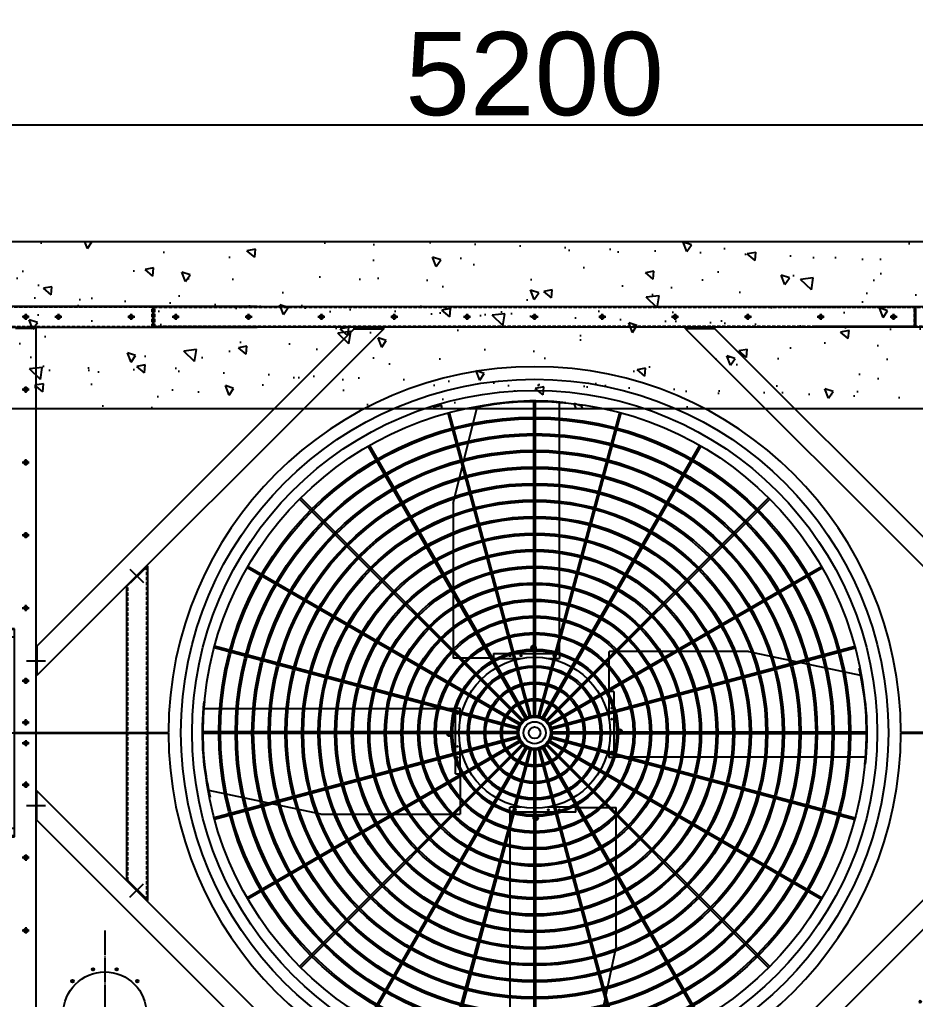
# Model space of a CAD drawing. Header units: millimetres. Extents: x 2760 to 22374, y 2628 to 16497.
# Drawn here: x 7138 to 9291, y 11663 to 14018 of the extents above; entities that cross this region are included whole.
import ezdxf

# ---------------------------------------------------------------- set-up
doc = ezdxf.new("R2010")
doc.units = ezdxf.units.MM
doc.linetypes.add('CENTER', pattern=[65, 60, -2, 1, -2])
doc.linetypes.add('HIDDEN', pattern=[3, 2, -1])
doc.layers.get('DEFPOINTS').update_dxf_attribs({"color": 140})
for name, color, linetype in [('CENTER', 1, 'CENTER'), ('LINE', 7, 'Continuous'), ('숨은선', 5, 'HIDDEN')]:
    doc.layers.add(name, color=color, linetype=linetype)
doc.styles.get("Standard").update_dxf_attribs({"font": 'arial.ttf'})
doc.dimstyles.new('1.40', dxfattribs={"dimscale": 40, "dimtxt": 1, "dimasz": 1, "dimexe": 0.5, "dimexo": 0.5, "dimgap": 0.5, "dimtad": 1, "dimdec": 1, "dimzin": 9, "dimdsep": 46, "dimtxsty": 'Standard', "dimcen": 0, "dimclrd": 2, "dimclre": 2, "dimclrt": 3, "dimadec": 0, "dimazin": 0, "dimtfac": 1, "dimtdec": 1, "dimtmove": 1, "dimatfit": 3, "dimfxl": 1, "dimtolj": 1, "dimtzin": 0, "dimlwd": -1, "dimlwe": -1, "dimarcsym": 0})

# ---------------------------------------------------------------- blocks, each defined once
blk = doc.blocks.new('A$C40482438')
at = {"color": 7}
for p, q in [((240.7, 541.2), (240.7, 41.2)), ((1290.7, 541.2), (240.7, 541.2)), ((1290.7, 41.2), (1290.7, 541.2)), ((240.7, 41.2), (1290.7, 41.2))]:
    blk.add_line(p, q, dxfattribs=at)
for p, q in [((1290.7, 521.2), (240.7, 521.2)), ((1290.7, 61.2), (240.7, 61.2))]:
    blk.add_line(p, q)
for centre in [(265.7, 503.7), (465.7, 503.7), (665.7, 503.7), (865.7, 503.7), (1065.7, 503.7), (1265.7, 503.7), (1265.7, 503.7), (455.7, 456.2), (610.7, 456.2), (765.7, 456.2), (920.7, 456.2), (1075.7, 456.2), (390.7, 396.2), (1140.7, 396.2), (265.7, 291.2), (390.7, 291.2), (1140.7, 291.2), (1265.7, 291.2), (390.7, 186.2), (1140.7, 186.2), (455.7, 126.2), (610.7, 126.2), (765.7, 126.2), (920.7, 126.2), (1075.7, 126.2), (265.7, 78.7), (465.7, 78.7), (665.7, 78.7), (865.7, 78.7), (1065.7, 78.7), (1265.7, 78.7)]:
    blk.add_circle(centre, 4.5)
blk.add_circle((765.7, 291.2), 82.5, dxfattribs=at)
at = {"layer": 'CENTER'}
for p, q in [((765.7, 596.7), (765.7, 0)), ((258.2, 503.7), (273.2, 503.7)), ((258.2, 503.7), (273.2, 503.7)), ((260, 503.7), (271.4, 503.7)), ((260, 503.7), (271.4, 503.7)), ((265.7, 511.2), (265.7, 496.2)), ((265.7, 511.2), (265.7, 496.2)), ((265.7, 497.9), (265.7, 509.4)), ((265.7, 509.4), (265.7, 497.9)), ((265.7, 497.9), (265.7, 509.4)), ((265.7, 509.4), (265.7, 497.9)), ((458.2, 503.7), (473.2, 503.7)), ((460, 503.7), (471.4, 503.7)), ((465.7, 511.2), (465.7, 496.2)), ((465.7, 497.9), (465.7, 509.4)), ((465.7, 509.4), (465.7, 497.9)), ((658.2, 503.7), (673.2, 503.7)), ((660, 503.7), (671.4, 503.7)), ((665.7, 511.2), (665.7, 496.2)), ((665.7, 497.9), (665.7, 509.4)), ((665.7, 509.4), (665.7, 497.9)), ((858.2, 503.7), (873.2, 503.7)), ((860, 503.7), (871.4, 503.7)), ((865.7, 511.2), (865.7, 496.2)), ((865.7, 497.9), (865.7, 509.4)), ((865.7, 509.4), (865.7, 497.9)), ((1058.2, 503.7), (1073.2, 503.7)), ((1060, 503.7), (1071.4, 503.7)), ((1065.7, 511.2), (1065.7, 496.2)), ((1065.7, 497.9), (1065.7, 509.4)), ((1065.7, 509.4), (1065.7, 497.9)), ((1273.2, 503.7), (1258.2, 503.7)), ((1258.2, 503.7), (1273.2, 503.7)), ((1271.4, 503.7), (1260, 503.7)), ((1260, 503.7), (1271.4, 503.7)), ((1265.7, 511.2), (1265.7, 496.2)), ((1265.7, 511.2), (1265.7, 496.2)), ((1265.7, 497.9), (1265.7, 509.4)), ((1265.7, 509.4), (1265.7, 497.9)), ((1265.7, 497.9), (1265.7, 509.4)), ((1265.7, 509.4), (1265.7, 497.9)), ((448.2, 456.2), (463.2, 456.2)), ((450, 456.2), (461.4, 456.2)), ((455.7, 463.7), (455.7, 448.7)), ((455.7, 450.4), (455.7, 461.9)), ((455.7, 461.9), (455.7, 450.4)), ((603.2, 456.2), (618.2, 456.2)), ((605, 456.2), (616.4, 456.2)), ((610.7, 463.7), (610.7, 448.7)), ((610.7, 450.4), (610.7, 461.9)), ((610.7, 461.9), (610.7, 450.4)), ((758.2, 456.2), (773.2, 456.2)), ((760, 456.2), (771.4, 456.2)), ((765.7, 463.7), (765.7, 448.7)), ((765.7, 450.4), (765.7, 461.9)), ((765.7, 461.9), (765.7, 450.4)), ((913.2, 456.2), (928.2, 456.2)), ((915, 456.2), (926.4, 456.2)), ((920.7, 463.7), (920.7, 448.7)), ((920.7, 450.4), (920.7, 461.9)), ((920.7, 461.9), (920.7, 450.4)), ((1068.2, 456.2), (1083.2, 456.2)), ((1070, 456.2), (1081.4, 456.2)), ((1075.7, 463.7), (1075.7, 448.7)), ((1075.7, 450.4), (1075.7, 461.9)), ((1075.7, 461.9), (1075.7, 450.4)), ((390.7, 403.7), (390.7, 388.7)), ((390.7, 390.4), (390.7, 401.9)), ((390.7, 401.9), (390.7, 390.4)), ((1140.7, 403.7), (1140.7, 388.7)), ((1140.7, 390.4), (1140.7, 401.9)), ((1140.7, 401.9), (1140.7, 390.4)), ((383.2, 396.2), (398.2, 396.2)), ((385, 396.2), (396.4, 396.2)), ((1133.2, 396.2), (1148.2, 396.2)), ((1135, 396.2), (1146.4, 396.2)), ((0, 291.2), (1531.4, 291.2)), ((258.2, 291.2), (273.2, 291.2)), ((260, 291.2), (271.4, 291.2)), ((265.7, 283.7), (265.7, 298.7)), ((265.7, 296.9), (265.7, 285.4)), ((265.7, 285.4), (265.7, 296.9)), ((383.2, 291.2), (398.2, 291.2)), ((385, 291.2), (396.4, 291.2)), ((390.7, 298.7), (390.7, 283.7)), ((390.7, 285.4), (390.7, 296.9)), ((390.7, 296.9), (390.7, 285.4)), ((1133.2, 291.2), (1148.2, 291.2)), ((1135, 291.2), (1146.4, 291.2)), ((1140.7, 298.7), (1140.7, 283.7)), ((1140.7, 285.4), (1140.7, 296.9)), ((1140.7, 296.9), (1140.7, 285.4)), ((1273.2, 291.2), (1258.2, 291.2)), ((1271.4, 291.2), (1260, 291.2)), ((1265.7, 283.7), (1265.7, 298.7)), ((1265.7, 296.9), (1265.7, 285.4)), ((1265.7, 285.4), (1265.7, 296.9)), ((390.7, 193.7), (390.7, 178.7)), ((390.7, 180.4), (390.7, 191.9)), ((390.7, 191.9), (390.7, 180.4)), ((1140.7, 193.7), (1140.7, 178.7)), ((1140.7, 180.4), (1140.7, 191.9)), ((1140.7, 191.9), (1140.7, 180.4)), ((383.2, 186.2), (398.2, 186.2)), ((385, 186.2), (396.4, 186.2)), ((1133.2, 186.2), (1148.2, 186.2)), ((1135, 186.2), (1146.4, 186.2)), ((448.2, 126.2), (463.2, 126.2)), ((450, 126.2), (461.4, 126.2)), ((455.7, 133.7), (455.7, 118.7)), ((455.7, 120.4), (455.7, 131.9)), ((455.7, 131.9), (455.7, 120.4)), ((603.2, 126.2), (618.2, 126.2)), ((605, 126.2), (616.4, 126.2)), ((610.7, 133.7), (610.7, 118.7)), ((610.7, 120.4), (610.7, 131.9)), ((610.7, 131.9), (610.7, 120.4)), ((758.2, 126.2), (773.2, 126.2)), ((760, 126.2), (771.4, 126.2)), ((765.7, 133.7), (765.7, 118.7)), ((765.7, 120.4), (765.7, 131.9)), ((765.7, 131.9), (765.7, 120.4)), ((913.2, 126.2), (928.2, 126.2)), ((915, 126.2), (926.4, 126.2)), ((920.7, 133.7), (920.7, 118.7)), ((920.7, 120.4), (920.7, 131.9)), ((920.7, 131.9), (920.7, 120.4)), ((1068.2, 126.2), (1083.2, 126.2)), ((1070, 126.2), (1081.4, 126.2)), ((1075.7, 133.7), (1075.7, 118.7)), ((1075.7, 120.4), (1075.7, 131.9)), ((1075.7, 131.9), (1075.7, 120.4)), ((258.2, 78.7), (273.2, 78.7)), ((260, 78.7), (271.4, 78.7)), ((265.7, 71.2), (265.7, 86.2)), ((265.7, 84.4), (265.7, 72.9)), ((265.7, 72.9), (265.7, 84.4)), ((458.2, 78.7), (473.2, 78.7)), ((460, 78.7), (471.4, 78.7)), ((465.7, 71.2), (465.7, 86.2)), ((465.7, 84.4), (465.7, 72.9)), ((465.7, 72.9), (465.7, 84.4)), ((658.2, 78.7), (673.2, 78.7)), ((660, 78.7), (671.4, 78.7)), ((665.7, 71.2), (665.7, 86.2)), ((665.7, 84.4), (665.7, 72.9)), ((665.7, 72.9), (665.7, 84.4)), ((858.2, 78.7), (873.2, 78.7)), ((860, 78.7), (871.4, 78.7)), ((865.7, 71.2), (865.7, 86.2)), ((865.7, 84.4), (865.7, 72.9)), ((865.7, 72.9), (865.7, 84.4)), ((1058.2, 78.7), (1073.2, 78.7)), ((1060, 78.7), (1071.4, 78.7)), ((1065.7, 71.2), (1065.7, 86.2)), ((1065.7, 84.4), (1065.7, 72.9)), ((1065.7, 72.9), (1065.7, 84.4)), ((1258.2, 78.7), (1273.2, 78.7)), ((1260, 78.7), (1271.4, 78.7)), ((1265.7, 71.2), (1265.7, 86.2)), ((1265.7, 84.4), (1265.7, 72.9)), ((1265.7, 72.9), (1265.7, 84.4))]:
    blk.add_line(p, q, dxfattribs=at)
at = {"layer": '숨은선', "ltscale": 4}
for p, q in [((1290.7, 539.2), (240.7, 539.2)), ((1290.7, 43.2), (240.7, 43.2))]:
    blk.add_line(p, q, dxfattribs=at)
blk = doc.blocks.new('A$C79BC46FD')
blk.add_circle((8.6, 7.5), 4.5)
blk.add_circle((8.6, 7.5), 4.5)
blk.add_circle((8.6, 7.5), 4.5)
blk.add_circle((8.6, 7.5), 4.5)
at = {"layer": 'CENTER'}
for p, q in [((17, 7.5), (0, 7.5)), ((8.6, 0), (8.6, 15)), ((8.6, 0), (8.6, 15)), ((8.6, 0), (8.6, 15)), ((8.6, 0), (8.6, 15))]:
    blk.add_line(p, q, dxfattribs=at)
blk = doc.blocks.new('*U114')
blk.add_circle((0, 0), 2)
blk.add_circle((0, 0), 2)
blk.add_circle((0, 0), 2)
blk.add_circle((0, 0), 2)
at = {"layer": 'CENTER'}
for p, q in [((3.8, 0), (-3.8, 0)), ((0, 3.3), (0, -3.3)), ((0, 3.3), (0, -3.3)), ((0, 3.3), (0, -3.3)), ((0, 3.3), (0, -3.3))]:
    blk.add_line(p, q, dxfattribs=at)
blk = doc.blocks.new('*U116')
at = {"color": 0, "linetype": 'ByBlock', "lineweight": -2, "transparency": 16777216}
for p, rotation in [((336522.1, 109233.2), 299.9999999999999), ((336577.1, 109247.9), 269.9999999999999), ((336632.1, 109233.2), 239.9999999999999), ((336481.8, 109192.9), 329.9999999999999), ((336672.4, 109192.9), 209.9999999999999), ((336687.1, 109137.9), 180), ((336481.8, 109082.9), 29.99999999999998), ((336672.4, 109082.9), 150), ((336522.1, 109042.6), 59.99999999999996), ((336632.1, 109042.6), 119.9999999999999), ((336577.1, 109027.8), 89.99999999999997)]:
    blk.add_blockref('*U114', p, dxfattribs=dict(at, rotation=rotation))
blk.add_blockref('*U114', (336467.1, 109137.9), dxfattribs=at)
blk = doc.blocks.new('*D117')
at = {"color": 2, "transparency": 16777216}
for p, q in [((5776.1, 13348.6), (5776.1, 13784.9)), ((10976.1, 13348.6), (10976.1, 13784.9)), ((5816.1, 13764.9), (10936.1, 13764.9))]:
    blk.add_line(p, q, dxfattribs=at)
for points in [[(5816.1, 13771.6), (5816.1, 13758.2), (5776.1, 13764.9)], [(10936.1, 13771.6), (10936.1, 13758.2), (10976.1, 13764.9)]]:
    blk.add_solid(points, dxfattribs=at)
at = {"layer": 'DEFPOINTS', "color": 0, "transparency": 16777216}
for p in [(10976.1, 13764.9), (5776.1, 13328.6), (10976.1, 13328.6)]:
    blk.add_point(p, dxfattribs=at)
at = {"color": 3, "transparency": 16777216, "insert": (8376.1, 13887), "char_height": 200, "attachment_point": 5}
blk.add_mtext('\\A1;5200', dxfattribs=at)
blk = doc.blocks.new('_DotSmall')
at = {"color": 0, "linetype": 'ByBlock', "const_width": 0.5}
blk.add_lwpolyline([(-0.0625, 0, 1), (0.0625, 0, 1)], format="xyb", close=True, dxfattribs=at)

msp = doc.modelspace()

# ---------------------------------------------------------------- hatches: boundary and pattern name
h = msp.add_hatch()
h.set_pattern_fill('AR-CONC', color=8, scale=1.28, angle=90)
h.set_pattern_definition([(140, (-15019.24, 14991.05), (20.402, 233.1964), [24.384, -268.224]), (85, (-15019.24, 14991.05), (-244.5528, -45.1116), [19.5072, -214.58]), (190.4514, (-15017.54, 15010.48), (-224.1507, 188.0848), [20.7232, -227.9555]), (136.1842, (-15084.26, 14991.05), (53.8142, 346.9812), [36.576, -402.336]), (186.6356, (-15079.78, 15019.96), (-316.7054, 303.8773), [31.085, -341.9336]), (81.1842, (-15084.26, 14991.05), (-316.7054, 303.8773), [29.2608, -321.8685]), (111, (-15068, 15023.56), (130.8995, 194.0664), [24.384, -268.224]), (56, (-15068, 15023.56), (-235.7606, 79.1066), [19.5072, -214.5792]), (161.4514, (-15057.1, 15039.73), (-104.8611, 273.173), [20.7232, -227.9551]), (127.5, (-15019.24, 14991.05), (-108.23045, 3.9534), [0, -211.97824, 0, -217.8304, 0, -215.392]), (97.5, (-15019.24, 14991.05), (-128.23114, 85.52917), [0, -124.19584, 0, -207.10144, 0, -82.0928]), (57.5, (-15019.24, 14918.545), (7.3328, 173.55596), [0, -81.28, 0, -253.5936, 0, -336.4992]), (47.5, (-15019.24, 14886.03), (-32.5459, 189.60535), [0, -105.664, 0, -168.4122, 0, -238.9632])])
h.paths.add_polyline_path([(10926.136, 13483.608), (5826.136, 13483.608), (5826.136, 13083.608), (10926.136, 13083.608)])

# ---------------------------------------------------------------- linework, layer by layer
at = {"color": 7}
for p, q in [((7709.145, 13328.608), (6076.145, 13328.608)), ((7709.145, 13328.608), (6076.145, 13328.608)), ((7128.145, 13328.608), (9624.145, 13328.608)), ((7459.145, 13278.608), (7459.145, 13328.608)), ((7461.145, 13278.608), (7461.145, 13328.608)), ((7461.145, 13278.608), (7461.145, 13328.608)), ((7461.145, 13328.608), (9291.145, 13328.608)), ((9043.145, 13328.608), (10676.145, 13328.608)), ((9291.145, 13328.608), (9291.145, 13278.608)), ((9291.145, 13278.608), (9291.145, 13328.608)), ((9291.145, 13278.608), (9291.145, 13328.608)), ((6076.145, 13278.608), (7709.145, 13278.608)), ((7128.145, 13276.608), (7178.145, 13276.608)), ((7178.145, 11330.608), (7178.145, 13276.608)), ((8013.5, 13274.608), (7180.145, 12441.253)), ((7942.79, 13274.608), (7180.145, 12511.964)), ((9291.145, 13278.608), (7461.145, 13278.608)), ((7942.79, 13274.608), (7942.79, 13276.608)), ((7942.79, 13276.608), (8013.5, 13276.608)), ((7942.79, 13274.608), (8013.5, 13274.608)), ((8013.5, 13274.608), (8013.5, 13276.608)), ((8738.79, 13274.608), (8738.79, 13276.608)), ((8809.5, 13276.608), (8738.79, 13276.608)), ((8809.5, 13274.608), (8738.79, 13274.608)), ((8738.79, 13274.608), (9572.145, 12441.253)), ((8809.5, 13274.608), (8809.5, 13276.608)), ((8809.5, 13274.608), (9572.145, 12511.964)), ((10676.145, 13278.608), (9043.145, 13278.608)), ((7128.145, 12304.608), (7496.146, 12304.608)), ((7128.145, 12302.608), (7496.146, 12302.608)), ((9256.145, 12304.608), (9624.145, 12304.608)), ((9624.145, 12304.608), (9256.145, 12304.608)), ((9624.145, 12304.608), (9256.145, 12304.608)), ((9256.145, 12302.608), (9624.145, 12302.608)), ((9624.145, 12302.608), (9256.145, 12302.608)), ((9624.145, 12302.608), (9256.145, 12302.608)), ((8013.5, 11330.668), (7180.145, 12164.024)), ((8738.79, 11330.668), (9572.145, 12164.024)), ((7942.79, 11330.668), (7180.145, 12093.313)), ((8809.5, 11330.668), (9572.145, 12093.313))]:
    msp.add_line(p, q, dxfattribs=at)
at = {"color": 3}
for p, q in [((8374.153, 12345.396), (8374.153, 13100.467)), ((8378.137, 12345.396), (8378.137, 13100.467)), ((8367.254, 12344.488), (8171.827, 13073.83)), ((8385.036, 12344.488), (8580.463, 13073.83)), ((8363.405, 12343.457), (8167.979, 13072.799)), ((8388.885, 12343.457), (8584.312, 13072.799)), ((8353.526, 12338.802), (7975.991, 12992.712)), ((8356.976, 12340.794), (7979.441, 12994.704)), ((8395.314, 12340.794), (8772.849, 12994.704)), ((8398.764, 12338.802), (8776.3, 12992.712)), ((8345.188, 12331.748), (7811.272, 12865.664)), ((8348.005, 12334.566), (7814.09, 12868.481)), ((8404.285, 12334.566), (8938.201, 12868.481)), ((8407.102, 12331.748), (8941.018, 12865.664)), ((8338.96, 12322.777), (7685.049, 12700.313)), ((8340.952, 12326.228), (7687.041, 12703.763)), ((8411.338, 12326.228), (9065.249, 12703.763)), ((8413.33, 12322.777), (9067.241, 12700.313)), ((8336.297, 12316.348), (7606.954, 12511.775)), ((8415.993, 12316.348), (9145.336, 12511.775)), ((8335.266, 12312.5), (7605.923, 12507.926)), ((8417.025, 12312.5), (9146.367, 12507.926)), ((8334.357, 12305.601), (7579.286, 12305.601)), ((8334.357, 12301.616), (7579.286, 12301.616)), ((8417.933, 12305.601), (9173.004, 12305.601)), ((8417.933, 12301.616), (9173.004, 12301.616)), ((8335.266, 12294.717), (7605.923, 12099.291)), ((8336.297, 12290.869), (7606.954, 12095.442)), ((8338.96, 12284.44), (7685.049, 11906.904)), ((8340.952, 12280.989), (7687.041, 11903.454)), ((8345.188, 12275.469), (7811.272, 11741.553)), ((8407.102, 12275.469), (8941.018, 11741.553)), ((8411.338, 12280.989), (9065.249, 11903.454)), ((8413.33, 12284.44), (9067.241, 11906.904)), ((8415.993, 12290.869), (9145.336, 12095.442)), ((8417.025, 12294.717), (9146.367, 12099.291)), ((8348.005, 12272.651), (7814.09, 11738.736)), ((8353.526, 12268.415), (7975.991, 11614.505)), ((8356.976, 12266.423), (7979.441, 11612.513)), ((8363.405, 12263.76), (8167.979, 11534.418)), ((8367.254, 12262.729), (8171.827, 11533.386)), ((8374.153, 12261.821), (8374.153, 11506.75)), ((8378.137, 12261.821), (8378.137, 11506.75)), ((8385.036, 12262.729), (8580.463, 11533.386)), ((8388.885, 12263.76), (8584.312, 11534.418)), ((8395.314, 12266.423), (8772.849, 11612.513)), ((8398.764, 12268.415), (8776.3, 11614.505)), ((8404.285, 12272.651), (8938.201, 11738.736))]:
    msp.add_line(p, q, dxfattribs=at)
for p, q in [((7444.731, 12705.839), (7394.731, 12655.839)), ((7396.146, 12655.839), (7446.146, 12704.425)), ((7446.146, 12704.425), (7444.731, 12705.839)), ((7446.146, 11900.852), (7446.146, 12704.425)), ((7396.146, 12655.839), (7394.731, 12655.839)), ((7396.146, 12657.164), (7396.146, 12657.254)), ((7396.146, 11950.852), (7396.146, 12655.839)), ((7180.145, 12511.964), (7178.145, 12511.964)), ((7180.145, 12511.964), (7178.145, 12511.964)), ((7178.145, 12441.253), (7178.145, 12511.964)), ((7180.145, 12511.964), (7180.145, 12441.253)), ((7180.145, 12511.964), (7180.145, 12441.253)), ((7180.145, 12441.253), (7178.145, 12441.253)), ((7180.145, 12441.253), (7178.145, 12441.253)), ((7180.145, 12164.024), (7178.145, 12164.024)), ((7180.145, 12164.024), (7178.145, 12164.024)), ((7178.145, 12164.024), (7178.145, 12093.313)), ((7180.145, 12093.313), (7180.145, 12164.024)), ((7180.145, 12093.313), (7180.145, 12164.024)), ((7180.145, 12093.313), (7178.145, 12093.313)), ((7180.145, 12093.313), (7178.145, 12093.313)), ((7396.146, 11950.852), (7394.731, 11949.437)), ((7394.731, 11949.437), (7396.146, 11948.023)), ((7394.731, 11949.437), (7444.731, 11899.437)), ((7446.146, 11900.852), (7396.146, 11950.852)), ((7396.146, 11948.021), (7396.146, 11948.023)), ((7446.146, 11900.852), (7444.731, 11899.437))]:
    msp.add_line(p, q)
at = {"color": 8}
msp.add_lwpolyline([(5826.136, 13483.608), (5826.136, 13083.608), (10926.136, 13083.608), (10926.136, 13483.608)], close=True, dxfattribs=at)
for centre, radius in [((7153.145, 13303.608), 3), ((7153.145, 13303.608), 3), ((7153.145, 13303.608), 3), ((7153.145, 13303.608), 3), ((7153.145, 13303.608), 3), ((7153.145, 13303.608), 3), ((7153.145, 13303.608), 3), ((7153.145, 13303.608), 3), ((7231.645, 13303.608), 4.5), ((7231.645, 13303.608), 3), ((7231.645, 13303.608), 3), ((7231.645, 13303.608), 3), ((7231.645, 13303.608), 3), ((7231.645, 13303.608), 3), ((7231.645, 13303.608), 3), ((7231.645, 13303.608), 3), ((7231.645, 13303.608), 3), ((7406.645, 13303.608), 4.5), ((7406.645, 13303.608), 3), ((7406.645, 13303.608), 3), ((7406.645, 13303.608), 3), ((7406.645, 13303.608), 3), ((7406.645, 13303.608), 3), ((7406.645, 13303.608), 3), ((7406.645, 13303.608), 3), ((7406.645, 13303.608), 3), ((7513.645, 13303.608), 4.5), ((7513.645, 13303.608), 3), ((7513.645, 13303.608), 3), ((7513.645, 13303.608), 3), ((7513.645, 13303.608), 3), ((7513.645, 13303.608), 3), ((7513.645, 13303.608), 3), ((7513.645, 13303.608), 3), ((7513.645, 13303.608), 3), ((7688.645, 13303.608), 4.5), ((7688.645, 13303.608), 3), ((7688.645, 13303.608), 3), ((7688.645, 13303.608), 3), ((7688.645, 13303.608), 3), ((7688.645, 13303.608), 3), ((7688.645, 13303.608), 3), ((7688.645, 13303.608), 3), ((7688.645, 13303.608), 3), ((7863.645, 13303.608), 4.5), ((7863.645, 13303.608), 3), ((7863.645, 13303.608), 3), ((7863.645, 13303.608), 3), ((7863.645, 13303.608), 3), ((7863.645, 13303.608), 3), ((7863.645, 13303.608), 3), ((7863.645, 13303.608), 3), ((7863.645, 13303.608), 3), ((8038.645, 13303.608), 4.5), ((8038.645, 13303.608), 3), ((8038.645, 13303.608), 3), ((8038.645, 13303.608), 3), ((8038.645, 13303.608), 3), ((8038.645, 13303.608), 3), ((8038.645, 13303.608), 3), ((8038.645, 13303.608), 3), ((8038.645, 13303.608), 3), ((8213.645, 13303.608), 4.5), ((8213.645, 13303.608), 3), ((8213.645, 13303.608), 3), ((8213.645, 13303.608), 3), ((8213.645, 13303.608), 3), ((8213.645, 13303.608), 3), ((8213.645, 13303.608), 3), ((8213.645, 13303.608), 3), ((8213.645, 13303.608), 3), ((8376.145, 13303.608), 4.5), ((8376.145, 13303.608), 3), ((8376.145, 13303.608), 3), ((8376.145, 13303.608), 3), ((8376.145, 13303.608), 3), ((8376.145, 13303.608), 3), ((8376.145, 13303.608), 3), ((8376.145, 13303.608), 3), ((8376.145, 13303.608), 3), ((8538.645, 13303.608), 4.5), ((8538.645, 13303.608), 3), ((8538.645, 13303.608), 3), ((8538.645, 13303.608), 3), ((8538.645, 13303.608), 3), ((8538.645, 13303.608), 3), ((8538.645, 13303.608), 3), ((8538.645, 13303.608), 3), ((8538.645, 13303.608), 3), ((8713.645, 13303.608), 4.5), ((8713.645, 13303.608), 3), ((8713.645, 13303.608), 3), ((8713.645, 13303.608), 3), ((8713.645, 13303.608), 3), ((8713.645, 13303.608), 3), ((8713.645, 13303.608), 3), ((8713.645, 13303.608), 3), ((8713.645, 13303.608), 3), ((8888.645, 13303.608), 4.5), ((8888.645, 13303.608), 3), ((8888.645, 13303.608), 3), ((8888.645, 13303.608), 3), ((8888.645, 13303.608), 3), ((8888.645, 13303.608), 3), ((8888.645, 13303.608), 3), ((8888.645, 13303.608), 3), ((8888.645, 13303.608), 3), ((9063.645, 13303.608), 4.5), ((9063.645, 13303.608), 3), ((9063.645, 13303.608), 3), ((9063.645, 13303.608), 3), ((9063.645, 13303.608), 3), ((9063.645, 13303.608), 3), ((9063.645, 13303.608), 3), ((9063.645, 13303.608), 3), ((9063.645, 13303.608), 3), ((9238.645, 13303.608), 4.5), ((9238.645, 13303.608), 3), ((9238.645, 13303.608), 3), ((9238.645, 13303.608), 3), ((9238.645, 13303.608), 3), ((9238.645, 13303.608), 3), ((9238.645, 13303.608), 3), ((9238.645, 13303.608), 3), ((9238.645, 13303.608), 3), ((7153.145, 12428.608), 4.5), ((7153.145, 12428.608), 4.5), ((7153.145, 12428.608), 4.5), ((7153.145, 12428.608), 4.5), ((7153.145, 12328.608), 4.5), ((7153.145, 12328.608), 4.5), ((7153.145, 12328.608), 4.5), ((7153.145, 12328.608), 4.5), ((7153.145, 12328.608), 4.5), ((7153.145, 12328.608), 4.5), ((7153.145, 12328.608), 4.5), ((7153.145, 12328.608), 4.5), ((7153.145, 12328.608), 4.5), ((7153.145, 12328.608), 4.5), ((7153.145, 12328.608), 4.5), ((7153.145, 12328.608), 4.5), ((7153.145, 12278.608), 4.5), ((7153.145, 12278.608), 4.5), ((7153.145, 12278.608), 4.5), ((7153.145, 12278.608), 4.5), ((7153.145, 12278.608), 4.5), ((7153.145, 12278.608), 4.5), ((7153.145, 12278.608), 4.5), ((7153.145, 12278.608), 4.5), ((7153.145, 12278.608), 4.5), ((7153.145, 12278.608), 4.5), ((7153.145, 12278.608), 4.5), ((7153.145, 12278.608), 4.5), ((7153.145, 12178.608), 4.5), ((7153.145, 12178.608), 4.5), ((7153.145, 12178.608), 4.5), ((7153.145, 12178.608), 4.5), ((7153.145, 12003.608), 4.5), ((7153.145, 12003.608), 4.5), ((7153.145, 12003.608), 4.5), ((7153.145, 12003.608), 4.5), ((7153.145, 11828.608), 4.5), ((7153.145, 11828.608), 4.5), ((7153.145, 11828.608), 4.5), ((7153.145, 11828.608), 4.5), ((7314.888, 11734.86), 3), ((7371.829, 11734.86), 3), ((7265.577, 11706.39), 3), ((7421.14, 11706.39), 3)]:
    msp.add_circle(centre, radius)
at = {"color": 3}
for radius in [850, 849.985, 823.016, 796.861, 181.629]:
    msp.add_circle((8376.145, 12303.608), radius, dxfattribs=at)
at = {"color": 3, "ltscale": 5}
for radius in [759.01, 755.026, 719.167, 715.183, 679.324, 675.34, 639.481, 635.497, 599.638, 595.654, 559.795, 555.811, 519.952, 515.968, 480.109, 476.125, 440.266, 436.281, 400.423, 396.438, 360.58, 356.595, 320.737, 316.752, 280.894, 276.909, 241.051, 237.066, 201.207, 197.223, 161.364, 157.38, 121.521, 117.537, 81.678, 77.694, 41.835, 37.851, 26.562, 13.945]:
    msp.add_circle((8376.145, 12303.608), radius, dxfattribs=at)
at = {"color": 7}
msp.add_circle((7343.359, 11628.608), 100, dxfattribs=at)
for start, end in [(0.061608, 179.938392), (180.061608, 359.938392)]:
    msp.add_arc((8376.145, 12303.608), 880, start, end, dxfattribs=at)
at = {"layer": 'CENTER'}
for p, q in [((7153.145, 13311.108), (7153.145, 13296.108)), ((7153.145, 13311.108), (7153.145, 13296.108)), ((7153.145, 13311.108), (7153.145, 13296.108)), ((7153.145, 13311.108), (7153.145, 13296.108)), ((7153.145, 13311.108), (7153.145, 13296.108)), ((7153.145, 13311.108), (7153.145, 13296.108)), ((7153.145, 13311.108), (7153.145, 13296.108)), ((7153.145, 13311.108), (7153.145, 13296.108)), ((7231.645, 13311.108), (7231.645, 13296.108)), ((7231.645, 13311.108), (7231.645, 13296.108)), ((7231.645, 13311.108), (7231.645, 13296.108)), ((7231.645, 13311.108), (7231.645, 13296.108)), ((7231.645, 13311.108), (7231.645, 13296.108)), ((7231.645, 13311.108), (7231.645, 13296.108)), ((7231.645, 13311.108), (7231.645, 13296.108)), ((7231.645, 13311.108), (7231.645, 13296.108)), ((7231.645, 13296.108), (7231.645, 13311.108)), ((7231.645, 13296.108), (7231.645, 13311.108)), ((7231.645, 13296.108), (7231.645, 13311.108)), ((7231.645, 13296.108), (7231.645, 13311.108)), ((7231.645, 13296.108), (7231.645, 13311.108)), ((7231.645, 13296.108), (7231.645, 13311.108)), ((7231.645, 13296.108), (7231.645, 13311.108)), ((7231.645, 13296.108), (7231.645, 13311.108)), ((7406.645, 13311.108), (7406.645, 13296.108)), ((7406.645, 13311.108), (7406.645, 13296.108)), ((7406.645, 13311.108), (7406.645, 13296.108)), ((7406.645, 13311.108), (7406.645, 13296.108)), ((7406.645, 13311.108), (7406.645, 13296.108)), ((7406.645, 13311.108), (7406.645, 13296.108)), ((7406.645, 13311.108), (7406.645, 13296.108)), ((7406.645, 13311.108), (7406.645, 13296.108)), ((7406.645, 13296.108), (7406.645, 13311.108)), ((7406.645, 13296.108), (7406.645, 13311.108)), ((7406.645, 13296.108), (7406.645, 13311.108)), ((7406.645, 13296.108), (7406.645, 13311.108)), ((7406.645, 13296.108), (7406.645, 13311.108)), ((7406.645, 13296.108), (7406.645, 13311.108)), ((7406.645, 13296.108), (7406.645, 13311.108)), ((7406.645, 13296.108), (7406.645, 13311.108)), ((7513.645, 13311.108), (7513.645, 13296.108)), ((7513.645, 13311.108), (7513.645, 13296.108)), ((7513.645, 13311.108), (7513.645, 13296.108)), ((7513.645, 13311.108), (7513.645, 13296.108)), ((7513.645, 13311.108), (7513.645, 13296.108)), ((7513.645, 13311.108), (7513.645, 13296.108)), ((7513.645, 13311.108), (7513.645, 13296.108)), ((7513.645, 13311.108), (7513.645, 13296.108)), ((7513.645, 13296.108), (7513.645, 13311.108)), ((7513.645, 13296.108), (7513.645, 13311.108)), ((7513.645, 13296.108), (7513.645, 13311.108)), ((7513.645, 13296.108), (7513.645, 13311.108)), ((7513.645, 13296.108), (7513.645, 13311.108)), ((7513.645, 13296.108), (7513.645, 13311.108)), ((7513.645, 13296.108), (7513.645, 13311.108)), ((7513.645, 13296.108), (7513.645, 13311.108)), ((7688.645, 13311.108), (7688.645, 13296.108)), ((7688.645, 13311.108), (7688.645, 13296.108)), ((7688.645, 13311.108), (7688.645, 13296.108)), ((7688.645, 13311.108), (7688.645, 13296.108)), ((7688.645, 13311.108), (7688.645, 13296.108)), ((7688.645, 13311.108), (7688.645, 13296.108)), ((7688.645, 13311.108), (7688.645, 13296.108)), ((7688.645, 13311.108), (7688.645, 13296.108)), ((7688.645, 13296.108), (7688.645, 13311.108)), ((7688.645, 13296.108), (7688.645, 13311.108)), ((7688.645, 13296.108), (7688.645, 13311.108)), ((7688.645, 13296.108), (7688.645, 13311.108)), ((7688.645, 13296.108), (7688.645, 13311.108)), ((7688.645, 13296.108), (7688.645, 13311.108)), ((7688.645, 13296.108), (7688.645, 13311.108)), ((7688.645, 13296.108), (7688.645, 13311.108)), ((7863.645, 13311.108), (7863.645, 13296.108)), ((7863.645, 13311.108), (7863.645, 13296.108)), ((7863.645, 13311.108), (7863.645, 13296.108)), ((7863.645, 13311.108), (7863.645, 13296.108)), ((7863.645, 13311.108), (7863.645, 13296.108)), ((7863.645, 13311.108), (7863.645, 13296.108)), ((7863.645, 13311.108), (7863.645, 13296.108)), ((7863.645, 13311.108), (7863.645, 13296.108)), ((7863.645, 13296.108), (7863.645, 13311.108)), ((7863.645, 13296.108), (7863.645, 13311.108)), ((7863.645, 13296.108), (7863.645, 13311.108)), ((7863.645, 13296.108), (7863.645, 13311.108)), ((7863.645, 13296.108), (7863.645, 13311.108)), ((7863.645, 13296.108), (7863.645, 13311.108)), ((7863.645, 13296.108), (7863.645, 13311.108)), ((7863.645, 13296.108), (7863.645, 13311.108)), ((8038.645, 13311.108), (8038.645, 13296.108)), ((8038.645, 13311.108), (8038.645, 13296.108)), ((8038.645, 13311.108), (8038.645, 13296.108)), ((8038.645, 13311.108), (8038.645, 13296.108)), ((8038.645, 13311.108), (8038.645, 13296.108)), ((8038.645, 13311.108), (8038.645, 13296.108)), ((8038.645, 13311.108), (8038.645, 13296.108)), ((8038.645, 13311.108), (8038.645, 13296.108)), ((8038.645, 13296.108), (8038.645, 13311.108)), ((8038.645, 13296.108), (8038.645, 13311.108)), ((8038.645, 13296.108), (8038.645, 13311.108)), ((8038.645, 13296.108), (8038.645, 13311.108)), ((8038.645, 13296.108), (8038.645, 13311.108)), ((8038.645, 13296.108), (8038.645, 13311.108)), ((8038.645, 13296.108), (8038.645, 13311.108)), ((8038.645, 13296.108), (8038.645, 13311.108)), ((8213.645, 13311.108), (8213.645, 13296.108)), ((8213.645, 13311.108), (8213.645, 13296.108)), ((8213.645, 13311.108), (8213.645, 13296.108)), ((8213.645, 13311.108), (8213.645, 13296.108)), ((8213.645, 13311.108), (8213.645, 13296.108)), ((8213.645, 13311.108), (8213.645, 13296.108)), ((8213.645, 13311.108), (8213.645, 13296.108)), ((8213.645, 13311.108), (8213.645, 13296.108)), ((8213.645, 13296.108), (8213.645, 13311.108)), ((8213.645, 13296.108), (8213.645, 13311.108)), ((8213.645, 13296.108), (8213.645, 13311.108)), ((8213.645, 13296.108), (8213.645, 13311.108)), ((8213.645, 13296.108), (8213.645, 13311.108)), ((8213.645, 13296.108), (8213.645, 13311.108)), ((8213.645, 13296.108), (8213.645, 13311.108)), ((8213.645, 13296.108), (8213.645, 13311.108)), ((8376.145, 13311.108), (8376.145, 13296.108)), ((8376.145, 13311.108), (8376.145, 13296.108)), ((8376.145, 13311.108), (8376.145, 13296.108)), ((8376.145, 13311.108), (8376.145, 13296.108)), ((8376.145, 13311.108), (8376.145, 13296.108)), ((8376.145, 13311.108), (8376.145, 13296.108)), ((8376.145, 13311.108), (8376.145, 13296.108)), ((8376.145, 13311.108), (8376.145, 13296.108)), ((8376.145, 13296.108), (8376.145, 13311.108)), ((8376.145, 13296.108), (8376.145, 13311.108)), ((8376.145, 13296.108), (8376.145, 13311.108)), ((8376.145, 13296.108), (8376.145, 13311.108)), ((8376.145, 13296.108), (8376.145, 13311.108)), ((8376.145, 13296.108), (8376.145, 13311.108)), ((8376.145, 13296.108), (8376.145, 13311.108)), ((8376.145, 13296.108), (8376.145, 13311.108)), ((8538.645, 13311.108), (8538.645, 13296.108)), ((8538.645, 13311.108), (8538.645, 13296.108)), ((8538.645, 13311.108), (8538.645, 13296.108)), ((8538.645, 13311.108), (8538.645, 13296.108)), ((8538.645, 13311.108), (8538.645, 13296.108)), ((8538.645, 13311.108), (8538.645, 13296.108)), ((8538.645, 13311.108), (8538.645, 13296.108)), ((8538.645, 13311.108), (8538.645, 13296.108)), ((8538.645, 13296.108), (8538.645, 13311.108)), ((8538.645, 13296.108), (8538.645, 13311.108)), ((8538.645, 13296.108), (8538.645, 13311.108)), ((8538.645, 13296.108), (8538.645, 13311.108)), ((8538.645, 13296.108), (8538.645, 13311.108)), ((8538.645, 13296.108), (8538.645, 13311.108)), ((8538.645, 13296.108), (8538.645, 13311.108)), ((8538.645, 13296.108), (8538.645, 13311.108)), ((8713.645, 13311.108), (8713.645, 13296.108)), ((8713.645, 13311.108), (8713.645, 13296.108)), ((8713.645, 13311.108), (8713.645, 13296.108)), ((8713.645, 13311.108), (8713.645, 13296.108)), ((8713.645, 13311.108), (8713.645, 13296.108)), ((8713.645, 13311.108), (8713.645, 13296.108)), ((8713.645, 13311.108), (8713.645, 13296.108)), ((8713.645, 13311.108), (8713.645, 13296.108)), ((8713.645, 13296.108), (8713.645, 13311.108)), ((8713.645, 13296.108), (8713.645, 13311.108)), ((8713.645, 13296.108), (8713.645, 13311.108)), ((8713.645, 13296.108), (8713.645, 13311.108)), ((8713.645, 13296.108), (8713.645, 13311.108)), ((8713.645, 13296.108), (8713.645, 13311.108)), ((8713.645, 13296.108), (8713.645, 13311.108)), ((8713.645, 13296.108), (8713.645, 13311.108)), ((8888.645, 13311.108), (8888.645, 13296.108)), ((8888.645, 13311.108), (8888.645, 13296.108)), ((8888.645, 13311.108), (8888.645, 13296.108)), ((8888.645, 13311.108), (8888.645, 13296.108)), ((8888.645, 13311.108), (8888.645, 13296.108)), ((8888.645, 13311.108), (8888.645, 13296.108)), ((8888.645, 13311.108), (8888.645, 13296.108)), ((8888.645, 13311.108), (8888.645, 13296.108)), ((8888.645, 13296.108), (8888.645, 13311.108)), ((8888.645, 13296.108), (8888.645, 13311.108)), ((8888.645, 13296.108), (8888.645, 13311.108)), ((8888.645, 13296.108), (8888.645, 13311.108)), ((8888.645, 13296.108), (8888.645, 13311.108)), ((8888.645, 13296.108), (8888.645, 13311.108)), ((8888.645, 13296.108), (8888.645, 13311.108)), ((8888.645, 13296.108), (8888.645, 13311.108)), ((9063.645, 13311.108), (9063.645, 13296.108)), ((9063.645, 13311.108), (9063.645, 13296.108)), ((9063.645, 13311.108), (9063.645, 13296.108)), ((9063.645, 13311.108), (9063.645, 13296.108)), ((9063.645, 13311.108), (9063.645, 13296.108)), ((9063.645, 13311.108), (9063.645, 13296.108)), ((9063.645, 13311.108), (9063.645, 13296.108)), ((9063.645, 13311.108), (9063.645, 13296.108)), ((9063.645, 13296.108), (9063.645, 13311.108)), ((9063.645, 13296.108), (9063.645, 13311.108)), ((9063.645, 13296.108), (9063.645, 13311.108)), ((9063.645, 13296.108), (9063.645, 13311.108)), ((9063.645, 13296.108), (9063.645, 13311.108)), ((9063.645, 13296.108), (9063.645, 13311.108)), ((9063.645, 13296.108), (9063.645, 13311.108)), ((9063.645, 13296.108), (9063.645, 13311.108)), ((9238.645, 13311.108), (9238.645, 13296.108)), ((9238.645, 13311.108), (9238.645, 13296.108)), ((9238.645, 13311.108), (9238.645, 13296.108)), ((9238.645, 13311.108), (9238.645, 13296.108)), ((9238.645, 13311.108), (9238.645, 13296.108)), ((9238.645, 13311.108), (9238.645, 13296.108)), ((9238.645, 13311.108), (9238.645, 13296.108)), ((9238.645, 13311.108), (9238.645, 13296.108)), ((9238.645, 13296.108), (9238.645, 13311.108)), ((9238.645, 13296.108), (9238.645, 13311.108)), ((9238.645, 13296.108), (9238.645, 13311.108)), ((9238.645, 13296.108), (9238.645, 13311.108)), ((9238.645, 13296.108), (9238.645, 13311.108)), ((9238.645, 13296.108), (9238.645, 13311.108)), ((9238.645, 13296.108), (9238.645, 13311.108)), ((9238.645, 13296.108), (9238.645, 13311.108)), ((7161.667, 13303.608), (7144.624, 13303.608)), ((7161.667, 13303.608), (7144.624, 13303.608)), ((7240.167, 13303.608), (7223.124, 13303.608)), ((7240.167, 13303.608), (7223.124, 13303.608)), ((7240.167, 13303.608), (7223.124, 13303.608)), ((7223.124, 13303.608), (7240.167, 13303.608)), ((7415.167, 13303.608), (7398.124, 13303.608)), ((7415.167, 13303.608), (7398.124, 13303.608)), ((7415.167, 13303.608), (7398.124, 13303.608)), ((7398.124, 13303.608), (7415.167, 13303.608)), ((7522.167, 13303.608), (7505.124, 13303.608)), ((7522.167, 13303.608), (7505.124, 13303.608)), ((7522.167, 13303.608), (7505.124, 13303.608)), ((7505.124, 13303.608), (7522.167, 13303.608)), ((7697.167, 13303.608), (7680.124, 13303.608)), ((7697.167, 13303.608), (7680.124, 13303.608)), ((7697.167, 13303.608), (7680.124, 13303.608)), ((7680.124, 13303.608), (7697.167, 13303.608)), ((7872.167, 13303.608), (7855.124, 13303.608)), ((7872.167, 13303.608), (7855.124, 13303.608)), ((7872.167, 13303.608), (7855.124, 13303.608)), ((7855.124, 13303.608), (7872.167, 13303.608)), ((8047.167, 13303.608), (8030.124, 13303.608)), ((8047.167, 13303.608), (8030.124, 13303.608)), ((8047.167, 13303.608), (8030.124, 13303.608)), ((8030.124, 13303.608), (8047.167, 13303.608)), ((8222.167, 13303.608), (8205.124, 13303.608)), ((8222.167, 13303.608), (8205.124, 13303.608)), ((8222.167, 13303.608), (8205.124, 13303.608)), ((8205.124, 13303.608), (8222.167, 13303.608)), ((8367.624, 13303.608), (8384.667, 13303.608)), ((8367.624, 13303.608), (8384.667, 13303.608)), ((8367.624, 13303.608), (8384.667, 13303.608)), ((8384.667, 13303.608), (8367.624, 13303.608)), ((8530.124, 13303.608), (8547.167, 13303.608)), ((8530.124, 13303.608), (8547.167, 13303.608)), ((8530.124, 13303.608), (8547.167, 13303.608)), ((8547.167, 13303.608), (8530.124, 13303.608)), ((8705.124, 13303.608), (8722.167, 13303.608)), ((8705.124, 13303.608), (8722.167, 13303.608)), ((8705.124, 13303.608), (8722.167, 13303.608)), ((8722.167, 13303.608), (8705.124, 13303.608)), ((8880.124, 13303.608), (8897.167, 13303.608)), ((8880.124, 13303.608), (8897.167, 13303.608)), ((8880.124, 13303.608), (8897.167, 13303.608)), ((8897.167, 13303.608), (8880.124, 13303.608)), ((9055.124, 13303.608), (9072.167, 13303.608)), ((9055.124, 13303.608), (9072.167, 13303.608)), ((9055.124, 13303.608), (9072.167, 13303.608)), ((9072.167, 13303.608), (9055.124, 13303.608)), ((9230.124, 13303.608), (9247.167, 13303.608)), ((9230.124, 13303.608), (9247.167, 13303.608)), ((9230.124, 13303.608), (9247.167, 13303.608)), ((9247.167, 13303.608), (9230.124, 13303.608)), ((7403.537, 12697.034), (7435.841, 12664.73)), ((7155.243, 12476.608), (7200.928, 12476.608)), ((7155.243, 12476.608), (7200.928, 12476.608)), ((7144.719, 12428.608), (7161.762, 12428.608)), ((7153.145, 12421.108), (7153.145, 12436.108)), ((7153.145, 12421.108), (7153.145, 12436.108)), ((7153.145, 12421.108), (7153.145, 12436.108)), ((7153.145, 12421.108), (7153.145, 12436.108)), ((7161.571, 12328.608), (7144.529, 12328.608)), ((7144.719, 12328.608), (7161.762, 12328.608)), ((7144.719, 12328.608), (7161.762, 12328.608)), ((7153.145, 12321.108), (7153.145, 12336.108)), ((7153.145, 12321.108), (7153.145, 12336.108)), ((7153.145, 12321.108), (7153.145, 12336.108)), ((7153.145, 12321.108), (7153.145, 12336.108)), ((7153.145, 12321.108), (7153.145, 12336.108)), ((7153.145, 12321.108), (7153.145, 12336.108)), ((7153.145, 12321.108), (7153.145, 12336.108)), ((7153.145, 12321.108), (7153.145, 12336.108)), ((7153.145, 12321.108), (7153.145, 12336.108)), ((7153.145, 12321.108), (7153.145, 12336.108)), ((7153.145, 12321.108), (7153.145, 12336.108)), ((7153.145, 12321.108), (7153.145, 12336.108)), ((7161.571, 12278.608), (7144.529, 12278.608)), ((7144.719, 12278.608), (7161.762, 12278.608)), ((7144.719, 12278.608), (7161.762, 12278.608)), ((7153.145, 12286.108), (7153.145, 12271.108)), ((7153.145, 12286.108), (7153.145, 12271.108)), ((7153.145, 12286.108), (7153.145, 12271.108)), ((7153.145, 12286.108), (7153.145, 12271.108)), ((7153.145, 12286.108), (7153.145, 12271.108)), ((7153.145, 12286.108), (7153.145, 12271.108)), ((7153.145, 12286.108), (7153.145, 12271.108)), ((7153.145, 12286.108), (7153.145, 12271.108)), ((7153.145, 12286.108), (7153.145, 12271.108)), ((7153.145, 12286.108), (7153.145, 12271.108)), ((7153.145, 12286.108), (7153.145, 12271.108)), ((7153.145, 12286.108), (7153.145, 12271.108)), ((7153.145, 12186.108), (7153.145, 12171.108)), ((7153.145, 12186.108), (7153.145, 12171.108)), ((7153.145, 12186.108), (7153.145, 12171.108)), ((7153.145, 12186.108), (7153.145, 12171.108)), ((7144.719, 12178.608), (7161.762, 12178.608)), ((7155.243, 12128.668), (7200.928, 12128.668)), ((7155.243, 12128.668), (7200.928, 12128.668)), ((7144.719, 12003.608), (7161.762, 12003.608)), ((7153.145, 12011.108), (7153.145, 11996.108)), ((7153.145, 12011.108), (7153.145, 11996.108)), ((7153.145, 12011.108), (7153.145, 11996.108)), ((7153.145, 12011.108), (7153.145, 11996.108)), ((7403.537, 11908.243), (7435.841, 11940.547)), ((7144.719, 11828.608), (7161.762, 11828.608)), ((7153.145, 11836.108), (7153.145, 11821.108)), ((7153.145, 11836.108), (7153.145, 11821.108)), ((7153.145, 11836.108), (7153.145, 11821.108)), ((7153.145, 11836.108), (7153.145, 11821.108)), ((7343.359, 11828.608), (7343.359, 11428.608)), ((7318.108, 11735.723), (7311.669, 11733.998)), ((7318.108, 11735.723), (7311.669, 11733.998)), ((7318.108, 11735.723), (7311.669, 11733.998)), ((7318.108, 11735.723), (7311.669, 11733.998)), ((7315.858, 11731.243), (7313.897, 11738.559)), ((7375.048, 11733.998), (7368.609, 11735.723)), ((7375.048, 11733.998), (7368.609, 11735.723)), ((7375.048, 11733.998), (7368.609, 11735.723)), ((7375.048, 11733.998), (7368.609, 11735.723)), ((7370.859, 11731.243), (7372.82, 11738.559)), ((7268.225, 11703.742), (7262.869, 11709.098)), ((7267.934, 11708.747), (7263.22, 11704.033)), ((7267.934, 11708.747), (7263.22, 11704.033)), ((7267.934, 11708.747), (7263.22, 11704.033)), ((7267.934, 11708.747), (7263.22, 11704.033)), ((7418.492, 11703.742), (7423.848, 11709.098)), ((7423.497, 11704.033), (7418.783, 11708.747)), ((7423.497, 11704.033), (7418.783, 11708.747)), ((7423.497, 11704.033), (7418.783, 11708.747)), ((7423.497, 11704.033), (7418.783, 11708.747))]:
    msp.add_line(p, q, dxfattribs=at)
at = {"layer": 'LINE', "color": 3}
for p, q in [((8434.695, 13097.543), (8434.695, 12494.191)), ((8180.401, 12855.763), (8237.705, 13085.513)), ((8180.401, 12855.763), (8180.401, 12482.902)), ((8371.027, 12512.403), (8368.537, 12508.09)), ((8371.027, 12512.403), (8368.537, 12508.09)), ((8376.008, 12512.403), (8371.027, 12512.403)), ((8376.008, 12512.403), (8371.027, 12512.403)), ((8378.498, 12508.09), (8376.008, 12512.403)), ((8378.498, 12508.09), (8376.008, 12512.403)), ((8277.083, 12494.191), (8435.492, 12494.191)), ((8277.083, 12494.191), (8435.492, 12494.191)), ((8277.083, 12494.191), (8277.083, 12482.238)), ((8277.083, 12494.191), (8277.083, 12482.238)), ((8368.537, 12508.09), (8371.027, 12503.777)), ((8368.537, 12508.09), (8371.027, 12503.777)), ((8371.027, 12503.777), (8376.008, 12503.777)), ((8371.027, 12503.777), (8376.008, 12503.777)), ((8376.008, 12503.777), (8378.498, 12508.09)), ((8376.008, 12503.777), (8378.498, 12508.09)), ((8435.492, 12494.191), (8435.492, 12482.238)), ((8435.492, 12494.191), (8435.492, 12482.238)), ((8889.725, 12499.353), (8555.439, 12499.353)), ((8555.439, 12402.67), (8555.439, 12499.353)), ((8555.439, 12402.67), (8555.439, 12499.353)), ((8889.725, 12499.353), (9159.318, 12442.049)), ((8277.083, 12482.902), (8180.401, 12482.902)), ((8277.083, 12482.902), (8180.401, 12482.902)), ((8277.083, 12482.238), (8343.271, 12482.238)), ((8277.083, 12482.238), (8343.271, 12482.238)), ((8409.019, 12482.238), (8435.492, 12482.238)), ((8409.019, 12482.238), (8435.492, 12482.238)), ((9157.029, 12458.172), (9155.663, 12458.172)), ((8554.775, 12402.67), (8554.775, 12336.482)), ((8554.775, 12402.67), (8554.775, 12336.482)), ((8566.728, 12402.67), (8554.775, 12402.67)), ((8566.728, 12402.67), (8554.775, 12402.67)), ((8566.728, 12402.67), (8566.728, 12244.262)), ((8566.728, 12402.67), (8566.728, 12244.262)), ((9171, 12378.774), (9169.663, 12378.774)), ((7580.942, 12362.158), (8185.562, 12362.158)), ((8185.562, 12204.547), (8185.562, 12362.955)), ((8185.562, 12204.547), (8185.562, 12362.955)), ((8185.562, 12362.955), (8197.515, 12362.955)), ((8185.562, 12362.955), (8197.515, 12362.955)), ((8197.515, 12336.482), (8197.515, 12362.955)), ((8197.515, 12336.482), (8197.515, 12362.955)), ((8171.663, 12305.961), (8167.35, 12303.471)), ((8171.663, 12305.961), (8167.35, 12303.471)), ((8167.35, 12303.471), (8167.35, 12298.491)), ((8167.35, 12303.471), (8167.35, 12298.491)), ((8167.35, 12298.491), (8171.663, 12296)), ((8167.35, 12298.491), (8171.663, 12296)), ((8175.976, 12303.471), (8171.663, 12305.961)), ((8175.976, 12303.471), (8171.663, 12305.961)), ((8171.663, 12296), (8175.976, 12298.491)), ((8171.663, 12296), (8175.976, 12298.491)), ((8175.976, 12298.491), (8175.976, 12303.471)), ((8175.976, 12298.491), (8175.976, 12303.471)), ((8580.627, 12311.217), (8576.314, 12308.726)), ((8580.627, 12311.217), (8576.314, 12308.726)), ((8576.314, 12308.726), (8576.314, 12303.746)), ((8576.314, 12308.726), (8576.314, 12303.746)), ((8576.314, 12303.746), (8580.627, 12301.256)), ((8576.314, 12303.746), (8580.627, 12301.256)), ((8584.94, 12308.726), (8580.627, 12311.217)), ((8584.94, 12308.726), (8580.627, 12311.217)), ((8580.627, 12301.256), (8584.94, 12303.746)), ((8580.627, 12301.256), (8584.94, 12303.746)), ((8584.94, 12303.746), (8584.94, 12308.726)), ((8584.94, 12303.746), (8584.94, 12308.726)), ((8197.515, 12204.547), (8197.515, 12270.735)), ((8197.515, 12204.547), (8197.515, 12270.735)), ((8554.775, 12270.735), (8554.775, 12244.262)), ((8554.775, 12270.735), (8554.775, 12244.262)), ((8566.728, 12244.262), (8554.775, 12244.262)), ((8566.728, 12244.262), (8554.775, 12244.262)), ((9171.348, 12245.059), (8566.728, 12245.059)), ((9171, 12228.443), (9169.663, 12228.443)), ((8185.562, 12204.547), (8197.515, 12204.547)), ((8185.562, 12204.547), (8197.515, 12204.547)), ((8196.851, 12204.547), (8196.851, 12107.864)), ((8196.851, 12204.547), (8196.851, 12107.864)), ((7862.565, 12107.864), (7592.972, 12165.168)), ((8343.271, 12124.979), (8316.798, 12124.979)), ((8316.798, 12113.026), (8316.798, 12124.979)), ((8343.271, 12124.979), (8316.798, 12124.979)), ((8316.798, 12113.026), (8316.798, 12124.979)), ((8343.271, 12124.979), (8316.798, 12124.979)), ((8316.798, 12113.026), (8316.798, 12124.979)), ((8343.271, 12124.979), (8316.798, 12124.979)), ((8316.798, 12113.026), (8316.798, 12124.979)), ((8475.207, 12113.026), (8316.798, 12113.026)), ((8475.207, 12113.026), (8316.798, 12113.026)), ((8475.207, 12113.026), (8316.798, 12113.026)), ((8475.207, 12113.026), (8316.798, 12113.026)), ((8317.595, 11509.674), (8317.595, 12113.026)), ((8317.595, 11509.674), (8317.595, 12113.026)), ((8475.207, 12124.979), (8409.019, 12124.979)), ((8475.207, 12124.979), (8409.019, 12124.979)), ((8475.207, 12124.979), (8409.019, 12124.979)), ((8475.207, 12124.979), (8409.019, 12124.979)), ((8475.207, 12113.026), (8475.207, 12124.979)), ((8475.207, 12113.026), (8475.207, 12124.979)), ((8475.207, 12113.026), (8475.207, 12124.979)), ((8475.207, 12113.026), (8475.207, 12124.979)), ((8475.207, 12124.315), (8571.889, 12124.315)), ((8475.207, 12124.315), (8571.889, 12124.315)), ((8475.207, 12124.315), (8571.889, 12124.315)), ((8475.207, 12124.315), (8571.889, 12124.315)), ((8571.889, 11791.297), (8571.889, 12124.315)), ((8571.889, 11791.297), (8571.889, 12124.315)), ((7862.565, 12107.864), (8196.851, 12107.864)), ((8376.283, 12103.44), (8373.792, 12099.127)), ((8376.283, 12103.44), (8373.792, 12099.127)), ((8376.283, 12103.44), (8373.792, 12099.127)), ((8376.283, 12103.44), (8373.792, 12099.127)), ((8373.792, 12099.127), (8376.283, 12094.814)), ((8373.792, 12099.127), (8376.283, 12094.814)), ((8373.792, 12099.127), (8376.283, 12094.814)), ((8373.792, 12099.127), (8376.283, 12094.814)), ((8381.263, 12103.44), (8376.283, 12103.44)), ((8381.263, 12103.44), (8376.283, 12103.44)), ((8381.263, 12103.44), (8376.283, 12103.44)), ((8381.263, 12103.44), (8376.283, 12103.44)), ((8376.283, 12094.814), (8381.263, 12094.814)), ((8376.283, 12094.814), (8381.263, 12094.814)), ((8376.283, 12094.814), (8381.263, 12094.814)), ((8376.283, 12094.814), (8381.263, 12094.814)), ((8383.753, 12099.127), (8381.263, 12103.44)), ((8383.753, 12099.127), (8381.263, 12103.44)), ((8383.753, 12099.127), (8381.263, 12103.44)), ((8383.753, 12099.127), (8381.263, 12103.44)), ((8381.263, 12094.814), (8383.753, 12099.127)), ((8381.263, 12094.814), (8383.753, 12099.127)), ((8381.263, 12094.814), (8383.753, 12099.127)), ((8381.263, 12094.814), (8383.753, 12099.127)), ((8571.889, 11791.297), (8514.586, 11521.704))]:
    msp.add_line(p, q, dxfattribs=at)
for centre, radius in [((8373.517, 12508.09), 5.644), ((8373.517, 12508.09), 5.644), ((8316.793, 12488.879), 1.328), ((8316.793, 12488.879), 1.328), ((8343.356, 12488.879), 1.328), ((8343.356, 12488.879), 1.328), ((8422.378, 12488.879), 1.328), ((8422.378, 12488.879), 1.328), ((8190.875, 12349.841), 1.328), ((8190.875, 12349.841), 1.328), ((8561.415, 12362.96), 1.328), ((8561.415, 12362.96), 1.328), ((8561.415, 12336.398), 1.328), ((8561.415, 12336.398), 1.328), ((8171.663, 12300.981), 5.644), ((8171.663, 12300.981), 5.644), ((8580.627, 12306.236), 5.644), ((8580.627, 12306.236), 5.644), ((8190.875, 12270.819), 1.328), ((8190.875, 12270.819), 1.328), ((8561.415, 12257.376), 1.328), ((8561.415, 12257.376), 1.328), ((8190.875, 12244.257), 1.328), ((8190.875, 12244.257), 1.328), ((8329.913, 12118.338), 1.328), ((8329.913, 12118.338), 1.328), ((8329.913, 12118.338), 1.328), ((8329.913, 12118.338), 1.328), ((8408.935, 12118.338), 1.328), ((8408.935, 12118.338), 1.328), ((8408.935, 12118.338), 1.328), ((8408.935, 12118.338), 1.328), ((8435.497, 12118.338), 1.328), ((8435.497, 12118.338), 1.328), ((8435.497, 12118.338), 1.328), ((8435.497, 12118.338), 1.328), ((8378.773, 12099.127), 5.644), ((8378.773, 12099.127), 5.644), ((8378.773, 12099.127), 5.644), ((8378.773, 12099.127), 5.644)]:
    msp.add_circle(centre, radius, dxfattribs=at)
for centre, radius, start, end in [((8376.145, 12437.411), 664.051, 83.500655, 103.459518), ((8376.145, 12437.411), 662.723, 83.487574, 103.487), ((8511.216, 12303.608), 662.723, 353.487574, 13.487), ((8511.216, 12303.608), 664.051, 353.500655, 13.459518), ((8241.074, 12303.608), 664.051, 173.500655, 193.459518), ((8241.074, 12303.608), 662.723, 173.487574, 193.487)]:
    msp.add_arc(centre, radius, start, end, dxfattribs=at)
at = {"layer": '숨은선', "ltscale": 4}
for p, q in [((7709.145, 13326.608), (6076.145, 13326.608)), ((7457.145, 13278.608), (7457.145, 13328.608)), ((7461.145, 13326.608), (9291.145, 13326.608)), ((7463.145, 13278.608), (7463.145, 13328.608)), ((9043.145, 13326.608), (10676.145, 13326.608)), ((9289.145, 13328.608), (9289.145, 13278.608)), ((9289.145, 13278.608), (9289.145, 13328.608)), ((9289.145, 13278.608), (9289.145, 13328.608)), ((6076.145, 13280.608), (7709.145, 13280.608)), ((9291.145, 13280.608), (7461.145, 13280.608)), ((10676.145, 13280.608), (9043.145, 13280.608)), ((7444.146, 12705.25), (7444.146, 12705.254)), ((7444.146, 11902.852), (7444.146, 12702.425)), ((7398.146, 12659.168), (7398.146, 12659.254)), ((7398.146, 11948.852), (7398.146, 12656.425)), ((7398.146, 11946.017), (7398.146, 11946.023)), ((7444.146, 11899.935), (7444.146, 11900.023))]:
    msp.add_line(p, q, dxfattribs=at)

# ---------------------------------------------------------------- block references
at = {"color": 7}
for name, p in [('A$C79BC46FD', (7144.528, 13296.108)), ('A$C79BC46FD', (7144.528, 13121.108)), ('A$C79BC46FD', (7144.528, 12946.108)), ('A$C79BC46FD', (7144.528, 12771.108)), ('A$C40482438', (5835.424, 12012.442)), ('A$C79BC46FD', (7144.528, 12596.108)), ('A$C79BC46FD', (7144.528, 12421.108))]:
    msp.add_blockref(name, p, dxfattribs=at)
at = {"color": 7, "extrusion": (0, 0, -1), "zscale": -1}
for p in [(-7161.762, 13121.108), (-7161.762, 12946.108), (-7161.762, 12771.108), (-7161.762, 12596.108), (-7161.762, 12421.108)]:
    msp.add_blockref('A$C79BC46FD', p, dxfattribs=at)
at = {"color": 7, "xscale": -1}
for name, p, rotation in [('A$C79BC46FD', (7144.528, 12186.109), 180), ('A$C79BC46FD', (7144.528, 12011.109), 180), ('A$C79BC46FD', (7144.528, 11836.109), 180), ('*U116', (306270.483, -180903.05), 345)]:
    msp.add_blockref(name, p, dxfattribs=dict(at, rotation=rotation))
at = {"color": 7, "rotation": 180}
for p in [(7161.762, 12186.109), (7161.762, 12011.109), (7161.762, 11836.109)]:
    msp.add_blockref('A$C79BC46FD', p, dxfattribs=at)

# ---------------------------------------------------------------- dimensions: what is measured, and where the dimension line sits
at = {"color": 7}
dim = msp.add_linear_dim(base=(10976.145, 13764.888), p1=(5776.145, 13328.608), p2=(10976.145, 13328.608), dimstyle='1.40', override={"dimtxt": 5, "dimblk1": 'DotSmall', "dimfxl": 1.25}, dxfattribs=at)
dim.commit()
dim.dimension.update_dxf_attribs({"geometry": '*D117', "text_midpoint": (8376.145, 13887.003)})

doc.saveas('drawing.dxf')
